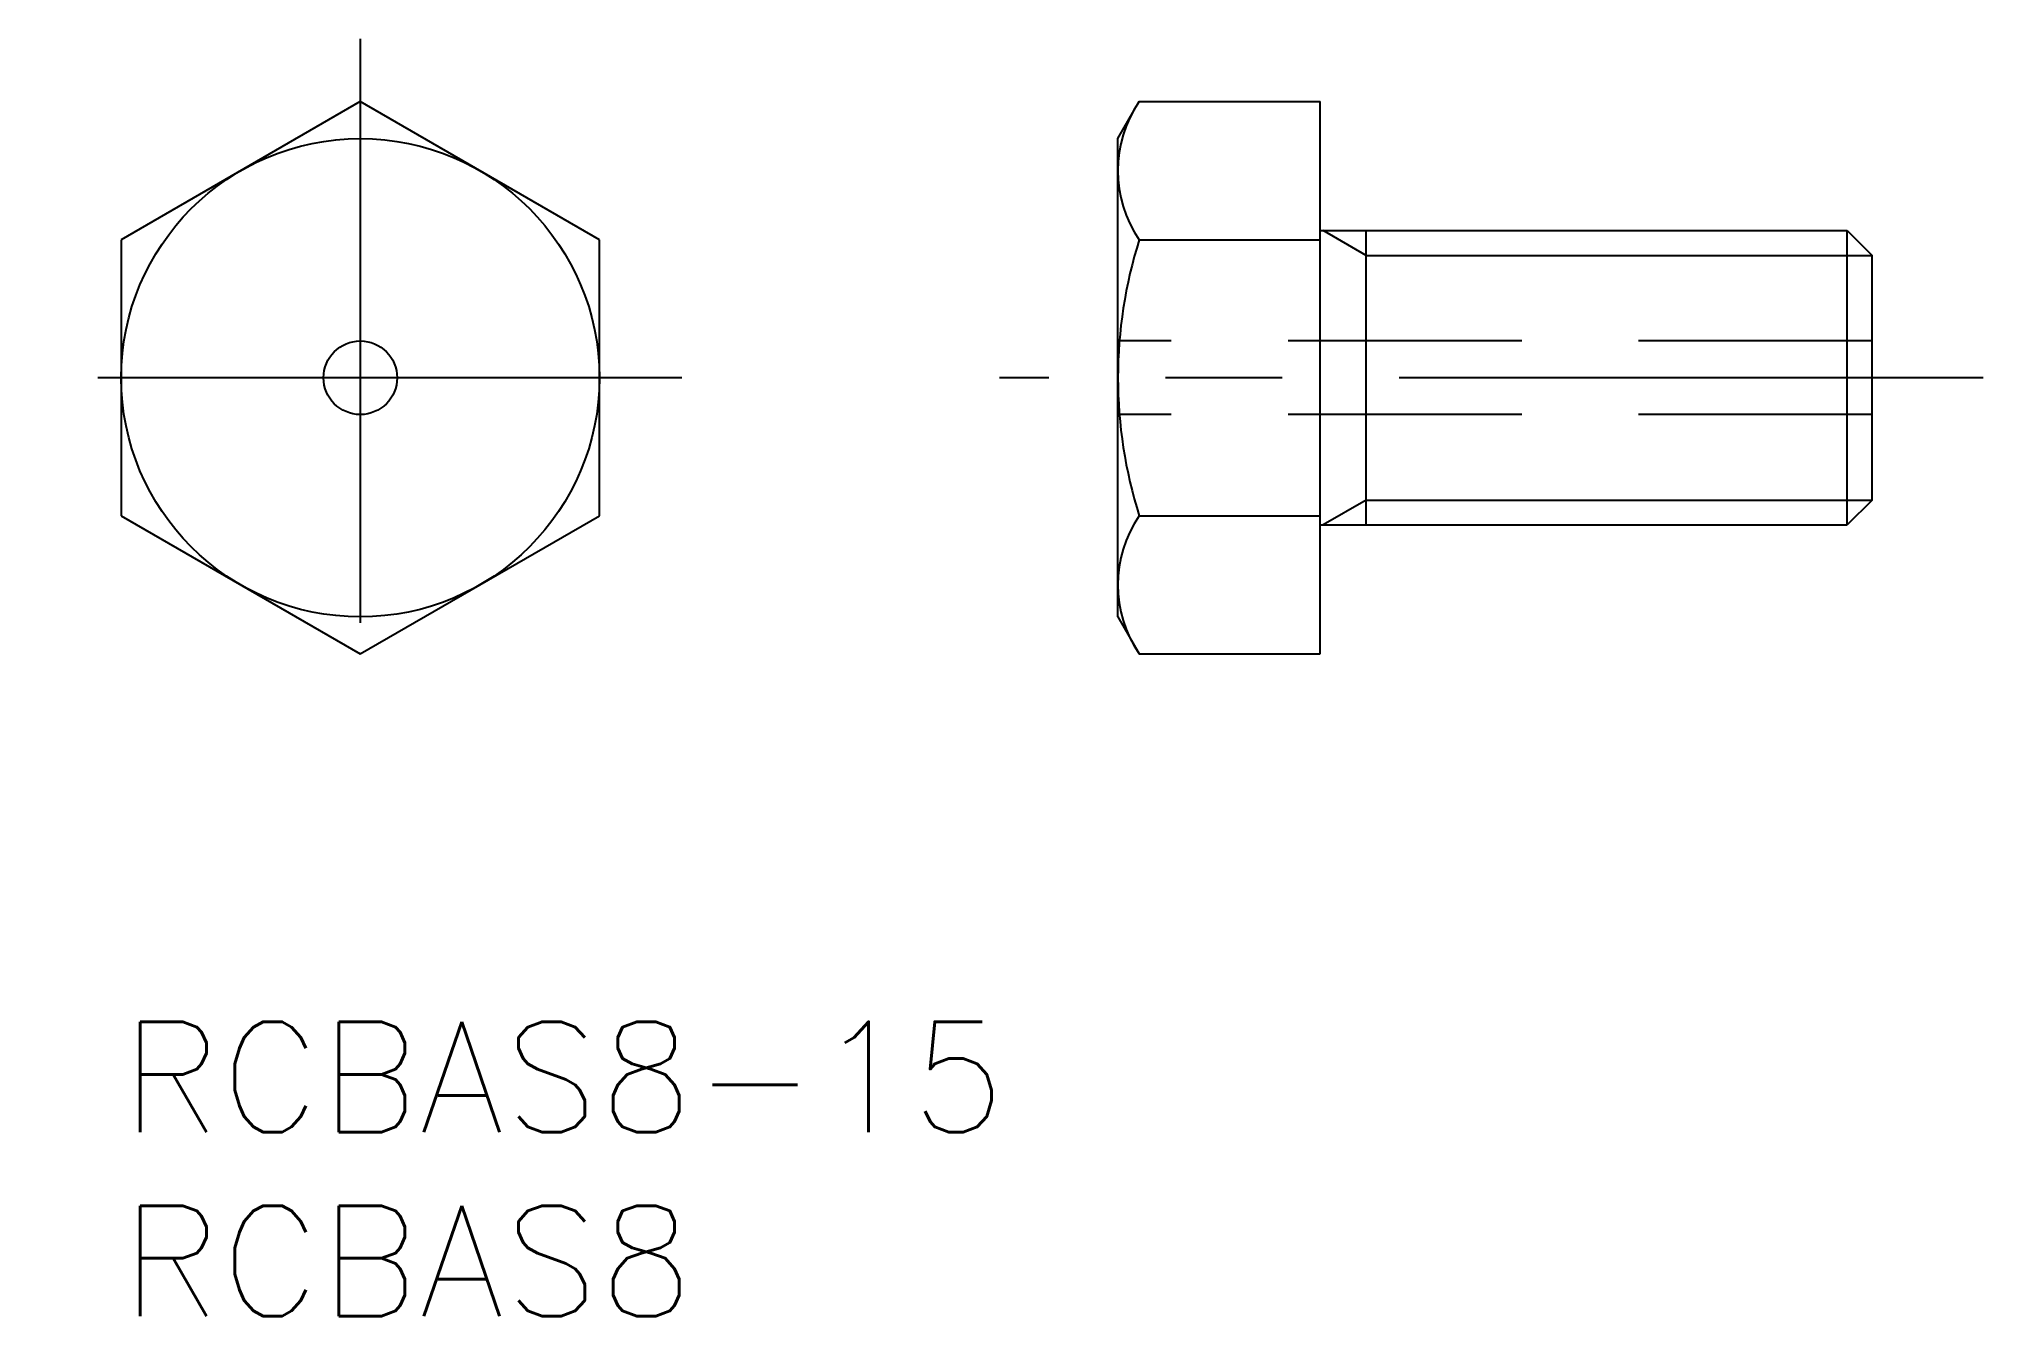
# Model space of a CAD drawing. Extents: x -2.2 to 50.6, y -8 to 26.7.
import ezdxf

# ---------------------------------------------------------------- set-up
doc = ezdxf.new("R2010")
doc.units = 0
doc.header["$LTSCALE"] = 0.5
doc.linetypes.add('CENTER', pattern=[50.8, 31.75, -6.35, 6.35, -6.35])
doc.linetypes.add('DASHED', pattern=[19.05, 12.7, -6.35])
for name, color, linetype in [('MSM_CENTER', 1, 'CENTER'), ('MSM_CONTINUOUS', 7, 'CONTINUOUS'), ('MSM_DASHED', 4, 'DASHED'), ('MSM_NARROW', 5, 'CONTINUOUS'), ('MSM_PART_NUMBER', 7, 'CONTINUOUS')]:
    doc.layers.add(name, color=color, linetype=linetype)
doc.styles.get("Standard").update_dxf_attribs({"font": 'txt.shx', "height": 1, "bigfont": 'bigfont.shx'})

# ---------------------------------------------------------------- blocks, each defined once
blk = doc.blocks.new('*U2')
at = {"layer": 'MSM_PART_NUMBER'}
blk.add_text('RCBAS8-15', height=3, dxfattribs=at).set_placement((0, -3))
blk = doc.blocks.new('*U3')
at = {"layer": 'MSM_PART_NUMBER'}
blk.add_text('RCBAS8', height=3, dxfattribs=at).set_placement((0, -8))

msp = doc.modelspace()

# ---------------------------------------------------------------- linework, layer by layer
at = {"layer": 'MSM_CENTER'}
for p, q in [((6.5, 26.717), (6.5, 8.294)), ((15.238, 17.506), (-2.238, 17.506)), ((50.612, 17.506), (23.873, 17.506))]:
    msp.add_line(p, q, dxfattribs=at)
at = {"layer": 'MSM_CONTINUOUS'}
for p, q in [((6.5, 25.011), (0, 21.258)), ((13, 21.258), (6.5, 25.011)), ((27.094, 24.006), (27.675, 25.011)), ((27.675, 25.011), (32.594, 25.011)), ((32.594, 10), (32.594, 25.011)), ((27.094, 11.006), (27.094, 24.006)), ((0, 21.258), (0, 13.753)), ((13, 13.753), (13, 21.258)), ((27.675, 21.258), (32.594, 21.258)), ((32.594, 21.506), (46.918, 21.506)), ((33.844, 13.506), (33.844, 21.506)), ((46.918, 13.506), (46.918, 21.506)), ((46.918, 21.506), (47.594, 20.829)), ((47.594, 14.182), (47.594, 20.829)), ((0, 13.753), (6.5, 10)), ((6.5, 10), (13, 13.753)), ((27.675, 13.753), (32.594, 13.753)), ((47.594, 14.182), (46.918, 13.506)), ((32.594, 13.506), (46.918, 13.506)), ((27.094, 11.006), (27.675, 10)), ((27.675, 10), (32.594, 10))]:
    msp.add_line(p, q, dxfattribs=at)
for radius in [6.5, 1]:
    msp.add_circle((6.5, 17.506), radius, dxfattribs=at)
for centre, radius, start, end in [((30.416, 23.135), 3.322, 145.6083, 214.3917), ((39.514, 17.506), 12.419, 162.412, 197.588), ((30.416, 11.876), 3.322, 145.6083, 214.3917)]:
    msp.add_arc(centre, radius, start, end, dxfattribs=at)
at = {"layer": 'MSM_DASHED'}
for p, q in [((47.594, 18.506), (27.094, 18.506)), ((47.594, 16.506), (27.094, 16.506))]:
    msp.add_line(p, q, dxfattribs=at)
at = {"layer": 'MSM_NARROW'}
for p, q in [((33.844, 20.829), (32.672, 21.506)), ((33.844, 20.829), (47.594, 20.829)), ((33.844, 14.182), (32.672, 13.506)), ((33.844, 14.182), (47.594, 14.182))]:
    msp.add_line(p, q, dxfattribs=at)

# ---------------------------------------------------------------- block references
at = {"layer": 'MSM_CONTINUOUS'}
for name in ['*U2', '*U3']:
    msp.add_blockref(name, (0, 0), dxfattribs=at)

doc.saveas('drawing.dxf')
